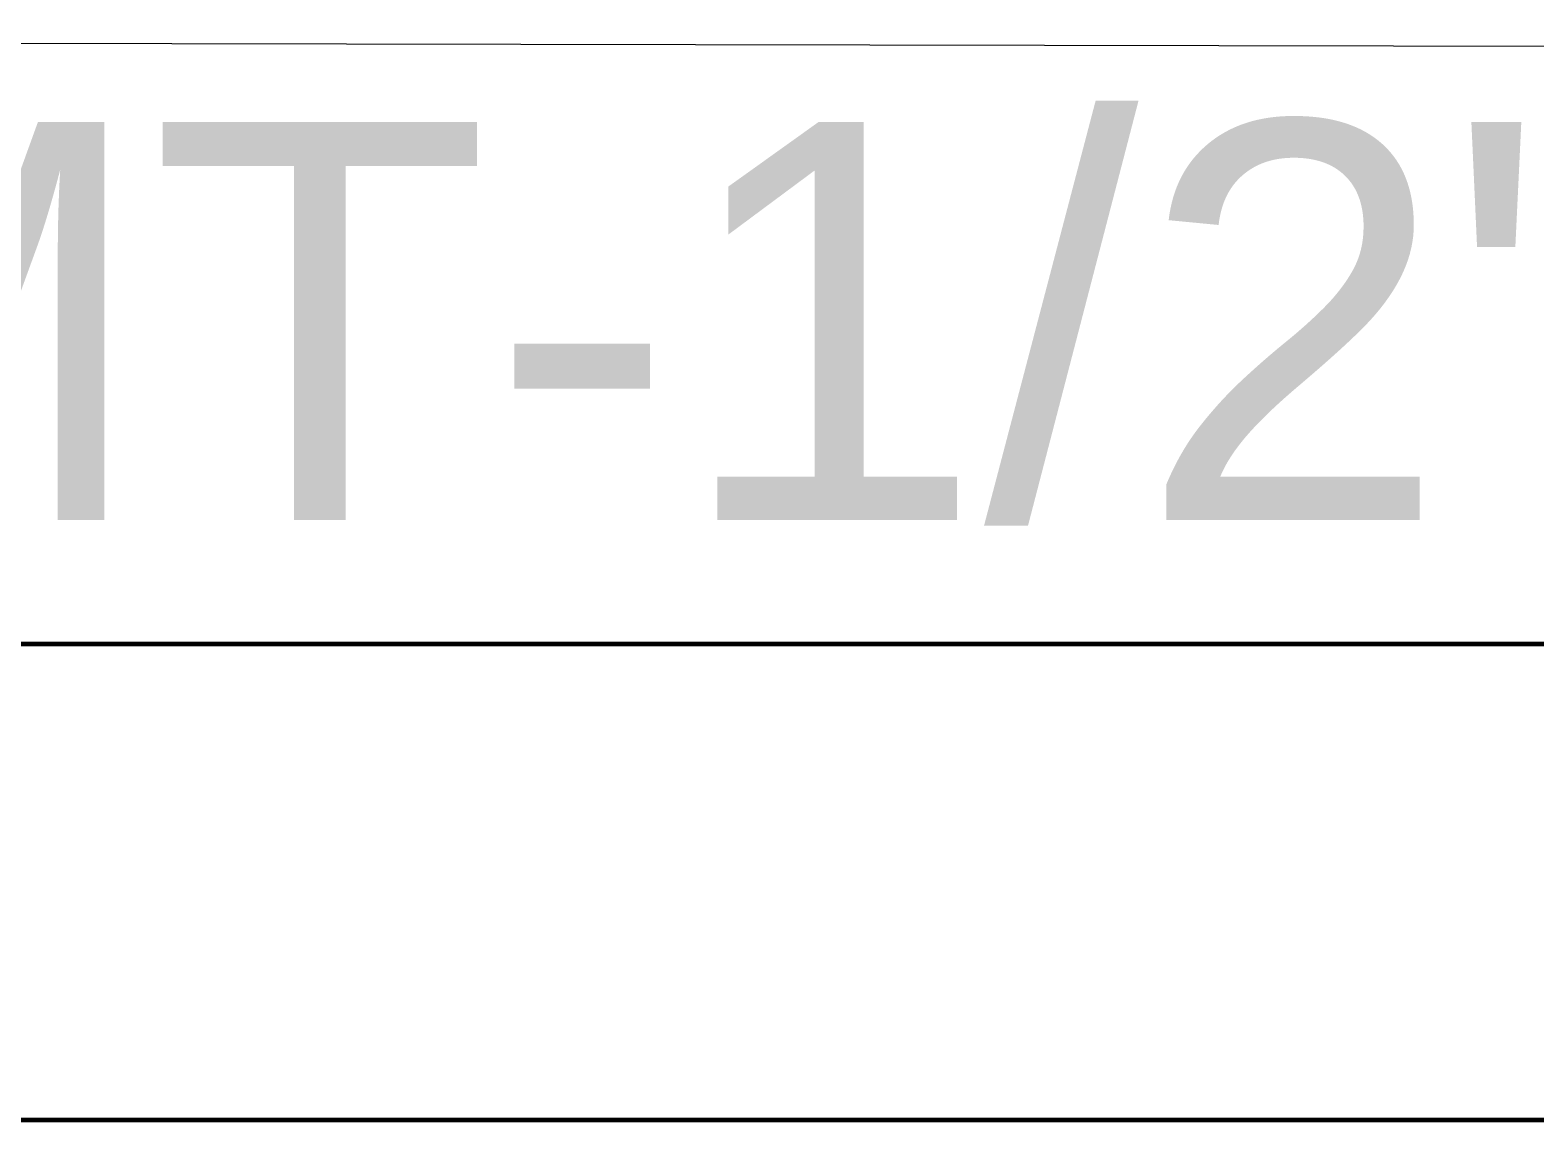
# Model space of a CAD drawing. Header units: metres. Extents: x 29 to 562, y -33 to 369.
# Drawn here: x 302.5282 to 303.0027, y 176.4688 to 176.8125 of the extents above; entities that cross this region are included whole.
import ezdxf

# ---------------------------------------------------------------- set-up
doc = ezdxf.new("R2010")
doc.units = ezdxf.units.M
doc.header["$LTSCALE"] = 2
for name, color, linetype, lineweight in [('A-WALL', 7, 'Continuous', 60), ('S-WALL', 7, 'Continuous', 60), ('TEXTO_ILUMINACION', 7, 'Continuous', 9), ('Tuberia', 1, 'Continuous', 9)]:
    doc.layers.add(name, color=color, linetype=linetype, lineweight=lineweight)
doc.styles.add('ROMANS', font='arial.ttf')

msp = doc.modelspace()

# ---------------------------------------------------------------- linework, layer by layer
at = {"layer": 'A-WALL'}
msp.add_line((267.3645332225697, 176.4688134146973), (304.3645332225697, 176.4688134146973), dxfattribs=at)
at = {"layer": 'S-WALL'}
msp.add_line((304.2145332225699, 176.6188134146973), (302.2361238732724, 176.6188134146973), dxfattribs=at)
at = {"layer": 'Tuberia'}
msp.add_line((300.4935544220892, 176.8124804642994), (303.1059075991219, 176.8071729368318), dxfattribs=at)

# ---------------------------------------------------------------- texts
at = {"layer": 'TEXTO_ILUMINACION', "insert": (302.3030843129573, 176.7835352263861), "char_height": 0.1255103307989779, "width": 2.991395231041898, "attachment_point": 1, "style": 'ROMANS'}
msp.add_mtext('EMT-1/2"', dxfattribs=at)

doc.saveas('drawing.dxf')
